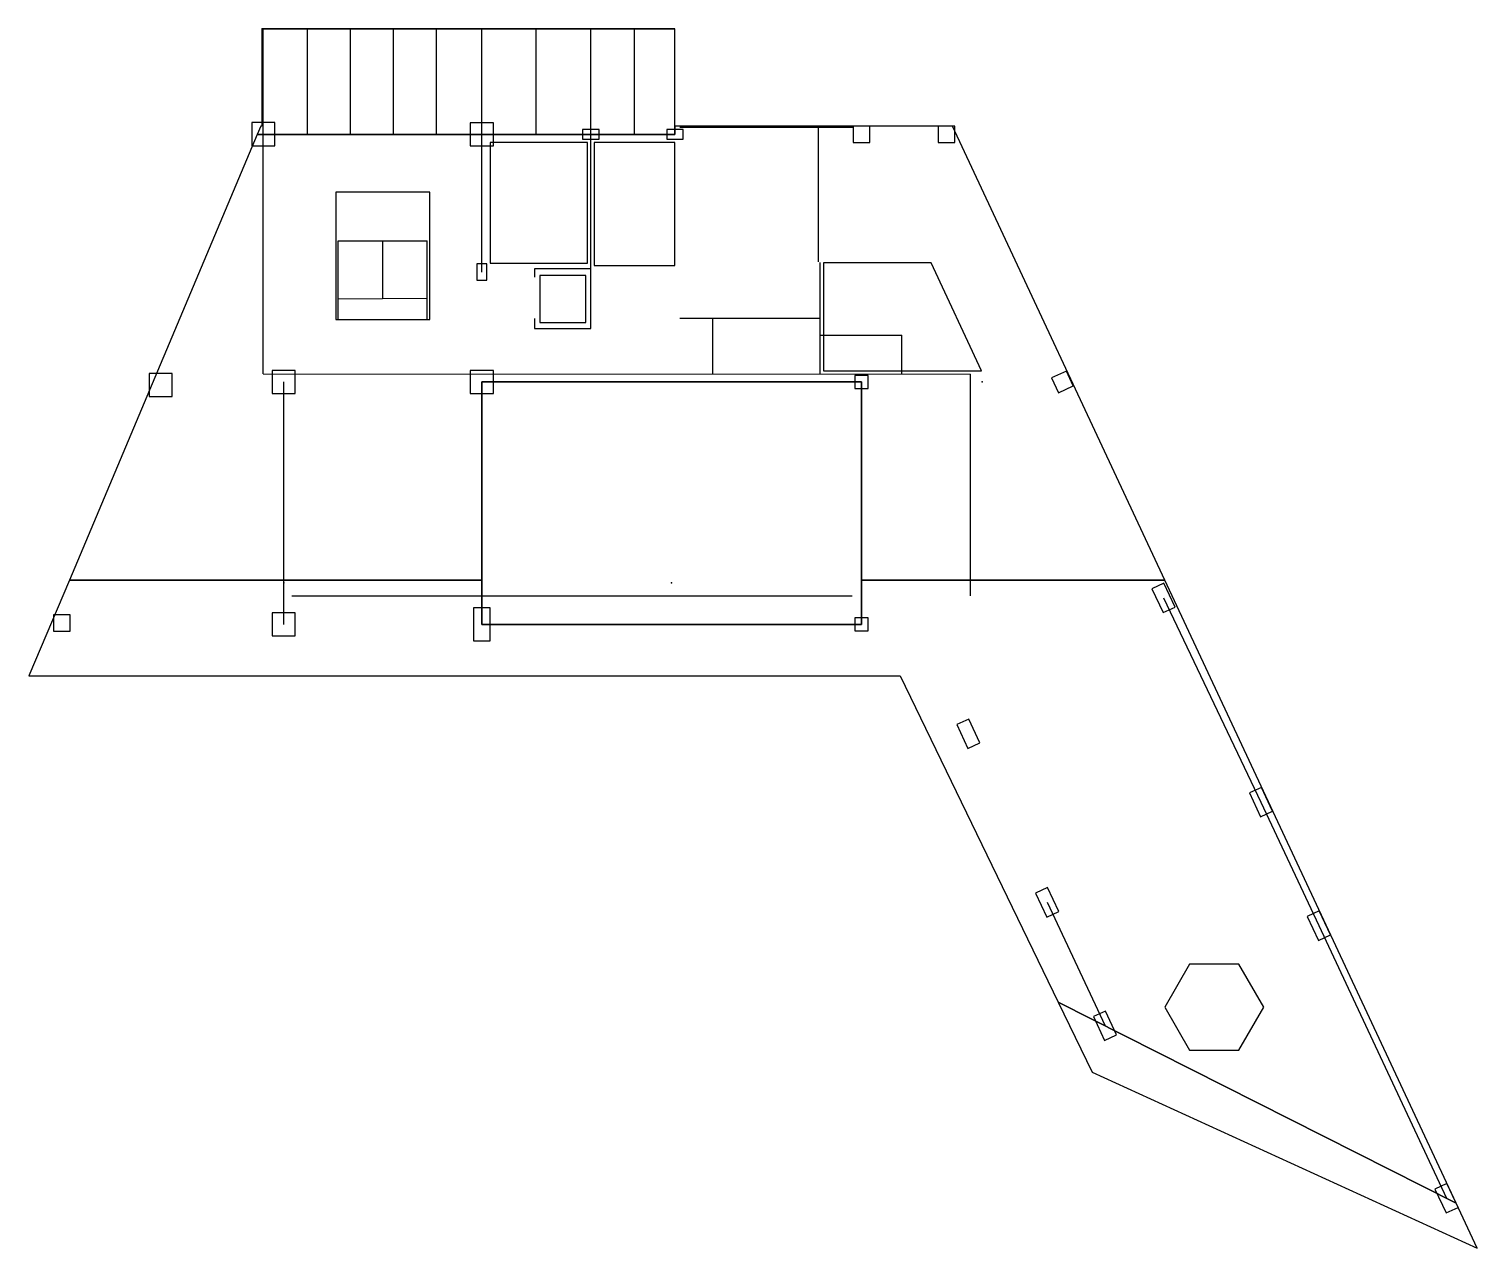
# Model space of a CAD drawing. Header units: inches. Extents: x 0 to 43.9, y -17.3 to 19.6.
import ezdxf

# ---------------------------------------------------------------- set-up
doc = ezdxf.new("R2010")
doc.units = ezdxf.units.IN
doc.header["$MEASUREMENT"] = 0
for name, color, linetype in [('AREAS', 1, 'Continuous'), ('COLUMNS', 5, 'Continuous'), ('con beams', 81, 'Continuous'), ('Hidden beam', 80, 'Continuous'), ('HOLLO SLAB', 7, 'Continuous'), ('OPEN', 124, 'Continuous'), ('POINTS', 5, 'Continuous'), ('steel beam', 46, 'Continuous'), ('wall load', 16, 'Continuous'), ('Walls', 5, 'Continuous')]:
    doc.layers.add(name, color=color, linetype=linetype)

msp = doc.modelspace()

# ---------------------------------------------------------------- linework, layer by layer
at = {"layer": 'AREAS', "color": 8, "true_color": 0x808080}
for points in [[(19.564, 19.593), (7.048, 19.593), (7.048, 16.652), (7.021, 16.652), (6.915, 16.402), (19.564, 16.402)], [(1.224, 2.903), (13.714, 2.903), (13.714, 8.902), (25.214, 8.902), (25.214, 2.903), (34.398, 2.903), (27.968, 16.652), (19.564, 16.652), (19.564, 16.402), (6.915, 16.402)], [(12.139, 14.65), (9.289, 14.65), (9.289, 10.791), (12.139, 10.791)], [(24.063, 9.24), (28.851, 9.24), (27.319, 12.51), (24.063, 12.51)], [(34.398, 2.903), (25.214, 2.903), (25.214, 1.561), (13.714, 1.561), (13.714, 2.903), (1.224, 2.903), (0, 0), (26.383, 0), (31.165, -9.877), (43.225, -15.967)], [(43.855, -17.327), (43.225, -15.967), (31.165, -9.877), (32.195, -11.997)]]:
    msp.add_lwpolyline(points, close=True, dxfattribs=at)
at = {"layer": 'COLUMNS'}
for points in [[(6.745, 16.057), (7.445, 16.057), (7.445, 16.757), (6.745, 16.757)], [(13.364, 16.052), (14.064, 16.052), (14.064, 16.752), (13.364, 16.752)], [(16.764, 16.252), (17.264, 16.252), (17.264, 16.552), (16.764, 16.552)], [(19.314, 16.252), (19.814, 16.252), (19.814, 16.552), (19.314, 16.552)], [(24.964, 16.152), (25.464, 16.152), (25.464, 16.652), (24.964, 16.652)], [(27.535, 16.153), (28.035, 16.153), (28.035, 16.653), (27.535, 16.653)], [(13.865, 11.983), (13.865, 12.483), (13.565, 12.483), (13.565, 11.983)], [(7.364, 8.552), (8.064, 8.552), (8.064, 9.252), (7.364, 9.252)], [(13.364, 8.552), (14.064, 8.552), (14.064, 9.252), (13.364, 9.252)], [(31.628, 8.781), (31.417, 9.234), (30.963, 9.023), (31.175, 8.57)], [(3.637, 8.463), (4.337, 8.463), (4.337, 9.163), (3.637, 9.163)], [(25.014, 8.702), (25.414, 8.702), (25.414, 9.102), (25.014, 9.102)], [(34.709, 2.085), (34.371, 2.81), (34.009, 2.641), (34.347, 1.916)], [(0.745, 1.353), (1.245, 1.353), (1.245, 1.853), (0.745, 1.853)], [(7.364, 1.211), (8.064, 1.211), (8.064, 1.911), (7.364, 1.911)], [(13.464, 1.061), (13.964, 1.061), (13.964, 2.061), (13.464, 2.061)], [(25.014, 1.361), (25.414, 1.361), (25.414, 1.761), (25.014, 1.761)], [(28.797, -2.03), (28.459, -1.305), (28.096, -1.474), (28.434, -2.199)], [(37.662, -4.1), (37.324, -3.375), (36.962, -3.544), (37.3, -4.269)], [(31.188, -7.133), (30.85, -6.408), (30.487, -6.577), (30.825, -7.302)], [(39.415, -7.84), (39.076, -7.115), (38.714, -7.284), (39.052, -8.009)], [(32.94, -10.873), (32.602, -10.148), (32.239, -10.317), (32.577, -11.042)], [(43.282, -16.095), (42.944, -15.37), (42.581, -15.539), (42.919, -16.264)]]:
    msp.add_lwpolyline(points, close=True, dxfattribs=at)
at = {"layer": 'con beams'}
for p, q in [((13.714, 12.23), (13.714, 16.402)), ((17.014, 12.33), (17.014, 16.402)), ((7.714, 1.561), (7.714, 8.902)), ((34.359, 2.363), (37.312, -3.822)), ((37.312, -3.822), (39.064, -7.562)), ((30.838, -6.855), (32.59, -10.595)), ((39.064, -7.562), (42.932, -15.817))]:
    msp.add_line(p, q, dxfattribs=at)
at = {"layer": 'Hidden beam'}
for p, q in [((13.714, 8.902), (25.214, 8.902)), ((13.714, 1.561), (13.714, 8.902)), ((25.214, 1.561), (25.214, 8.902)), ((13.714, 1.561), (25.214, 1.561))]:
    msp.add_line(p, q, dxfattribs=at)
at = {"layer": 'HOLLO SLAB', "color": 8, "true_color": 0x808080}
msp.add_lwpolyline([(13.714, 8.902), (13.714, 1.561), (25.214, 1.561), (25.214, 8.902)], close=True, dxfattribs=at)
at = {"layer": 'OPEN'}
for points in [[(13.964, 12.503), (16.914, 12.503), (16.914, 16.152), (13.964, 16.152)], [(17.114, 12.43), (19.564, 12.43), (19.564, 16.152), (17.114, 16.152)], [(16.864, 12.128), (15.47, 12.128), (15.47, 10.703), (16.864, 10.703)], [(37.395, -10.031), (36.645, -8.732), (35.145, -8.732), (34.395, -10.031), (35.145, -11.33), (36.645, -11.33)]]:
    msp.add_lwpolyline(points, close=True, dxfattribs=at)
at = {"layer": 'POINTS'}
for p in [(7.728, 16.402), (19.464, 8.902), (28.869, 8.902), (7.714, 2.817), (13.714, 2.817), (19.464, 2.817), (25.214, 2.817)]:
    msp.add_point(p, dxfattribs=at)
at = {"layer": 'steel beam'}
for p, q in [((7.045, 19.593), (19.564, 19.593)), ((7.092, 16.402), (7.092, 19.593)), ((8.44, 16.402), (8.44, 19.593)), ((9.74, 16.402), (9.74, 19.593)), ((11.04, 16.402), (11.04, 19.593)), ((12.34, 16.402), (12.34, 19.593)), ((13.714, 16.402), (13.714, 19.593)), ((15.364, 16.402), (15.364, 19.593)), ((17.014, 16.402), (17.014, 19.593)), ((18.34, 16.402), (18.34, 19.593)), ((19.564, 16.402), (19.564, 19.593)), ((7.14, 16.402), (13.714, 16.402)), ((13.714, 16.402), (17.014, 16.402)), ((17.014, 16.402), (19.564, 16.402))]:
    msp.add_line(p, q, dxfattribs=at)
at = {"layer": 'wall load'}
for p, q in [((7.092, 9.151), (7.092, 16.652)), ((19.714, 16.616), (24.941, 16.616)), ((23.907, 12.54), (23.915, 16.616)), ((9.364, 10.791), (9.364, 13.175)), ((9.364, 13.175), (12.064, 13.175)), ((10.714, 11.433), (10.714, 13.175)), ((12.064, 10.791), (12.064, 13.175)), ((23.962, 9.143), (23.963, 12.525)), ((9.364, 11.425), (12.064, 11.441)), ((19.714, 10.834), (23.963, 10.834)), ((20.713, 9.144), (20.714, 10.831)), ((23.962, 10.315), (26.437, 10.315)), ((26.436, 9.141), (26.437, 10.315)), ((7.092, 9.151), (28.519, 9.14)), ((28.519, 2.423), (28.519, 9.14)), ((7.964, 2.423), (24.934, 2.423))]:
    msp.add_line(p, q, dxfattribs=at)
at = {"layer": 'Walls'}
msp.add_lwpolyline([(15.314, 10.825), (15.314, 10.525), (17.014, 10.525), (17.014, 12.33), (15.314, 12.33), (15.314, 12.078)], dxfattribs=at)

doc.saveas('drawing.dxf')
